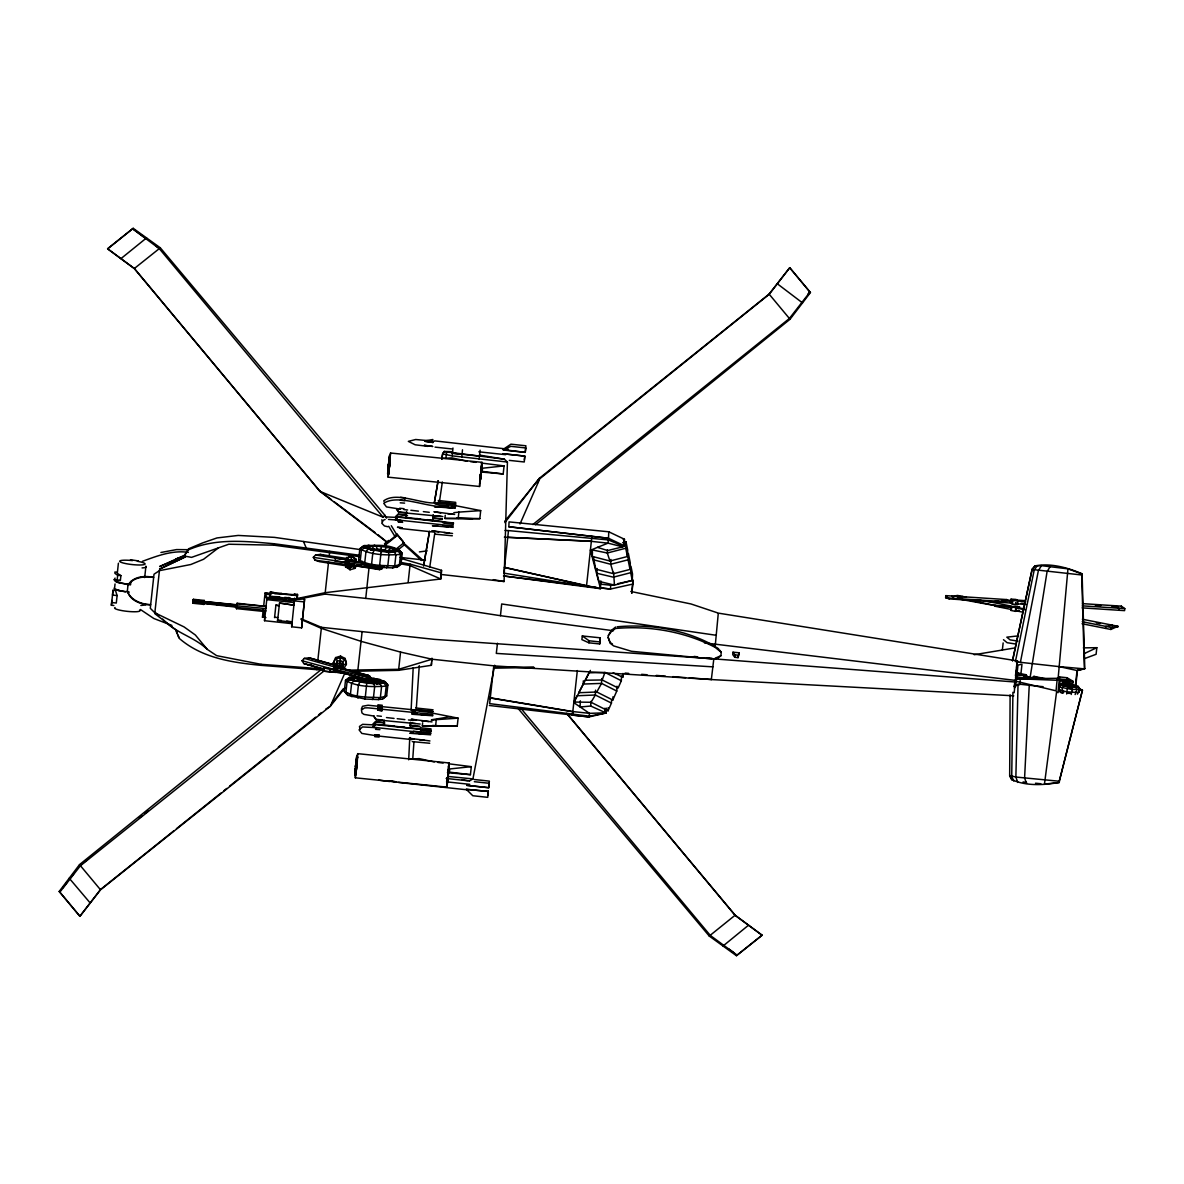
<?xml version="1.0" encoding="UTF-8"?>
<svg xmlns="http://www.w3.org/2000/svg" width="1184" height="1184" viewBox="0 0 1184 1184"><rect width="100%" height="100%" fill="white"/><g stroke="black" fill="none" stroke-linecap="round" stroke-linejoin="round"><path stroke-width="1.5" d="M1010.115 694.875L1009.671 775.727L1011.758 779.634C1026.054 786.235 1043.696 785.17 1058.955 782.491L1082.457 690.183L1079.734 688.91M356.917 766.403L356.65 768.135L357.006 764.553M356.562 565.419L354.934 568.364L350.02 569.785L345.536 566.618L348.54 568.172M350.035 568.956L350.02 569.785L350.331 566.914L353.098 566.115L354.934 568.364L354.948 567.476M354.963 772.353L355.955 763.576L354.83 774.425L354.904 772.826M480.127 477.093L480.349 475.716L480.097 481.77M356.769 759.936L357.035 756.828L356.044 768.076L356.872 756.502L355.91 767.735L356.858 759.773L356.399 763.266M356.177 769.156L356.724 763.843L356.547 766.255M389.551 463.506L390.01 459.732L389.373 465.593M1012.927 692.285L1011.728 776.334L1013.741 780.996M355.407 770.281L354.993 774.706L355.096 772.812M388.248 470.152L388.071 472.416M348.185 556.909L351.456 555.932L355.925 559.1L353.661 560.905L351.13 559.544L348.362 560.343L346.542 557.398M351.456 555.932L351.16 560.284M599.696 643.963L600.155 637.806L582.291 635.971L581.892 639.626L588.907 642.808L599.696 643.963L600.155 637.806M236.696 606.608L236.534 608.62L236.667 606.637L236.534 608.62L265.423 611.625L265.571 610.411L236.711 607.362L236.696 606.608L204.062 603.07L203.811 604.402L192.962 603.248L193.392 599.296L204.225 600.451L204.225 601.605L236.844 605.068L237.126 603.233L265.986 606.4L265.778 608.591L236.785 605.764L193.199 601.117L193.392 599.296L193.258 600.451L236.874 604.758L237.126 603.233L236.785 605.764M440.537 574.403L504.088 581.522L507.418 462.041L504.369 459.185L479.505 455.085M387.997 470.166L387.656 473.778L387.73 472.179M355.6 768.505L355.955 767.913M356.976 763.488L356.473 769.615M388.352 468.923L388.426 470.122L389.551 455.44L389.462 457.142M388.959 468.982L388.766 471.128M388.796 467.68L389.24 463.802L388.559 470.048M390.187 456.536L390.172 455.529L388.574 469.16M389.003 470.536L389.847 463.862L389.492 467.443M447.33 779.531L447.138 781.78M447.389 779.975L447.004 784.104L447.463 780.167M448.144 776.008L448.455 773.803L447.952 778.45M480.127 479.239L480.364 478.144L480.127 481.281M481.577 464.809L481.488 466.496M389.048 463.566L389.003 465.134M357.494 757.02L357.346 756.176L357.154 757.242M448.529 769.304L448.751 765.456L448.159 771.184M479.505 483.427L479.579 486.476L388.145 477.167L390.542 453.013L481.977 462.322L479.579 486.476M1015.946 673.903L1026.646 675.398L1025.892 676.641L1025.492 674.628L1018.462 673.193L1015.946 673.903L1015.561 677.751L1016.612 678.906L1017.115 674.318L1018.462 673.193L1019.616 673.962M117.423 572.242L117.379 573.411L120.901 575.616L120.368 580.471L115.81 580.604L114.182 579.775L115.085 578.103M127.369 590.89C129.944 599.74 141.384 604.462 150.664 604.669C142.006 604.994 129.914 600.998 127.369 590.89L127.946 585.473C132.697 576.194 145.262 575.409 153.654 577.466C144.611 575.779 132.534 577.466 127.946 585.473M359.507 556.672L274.066 545.173L228.793 544.226L191.556 557.368L184.082 555.992L188.596 548.784L202.642 542.908L216.998 537.936L238.206 535.434L274.481 537.373L360.617 549.642M265.926 617.604L262.463 617.234L264.964 617.175M268.827 593.406L265.083 592.992L270.263 593.88M291.96 623.642L264.535 620.712L264.609 619.202M274.214 592.577L270.5 591.66L270.056 596.41L297.051 599.296L297.51 594.412L294.18 594.057L297.45 595.656L270.455 592.755L294.15 594.708M273.489 600.347L273.578 598.127L266.903 598.142L264.535 620.712M277.9 617.634L274.584 617.278M275.902 605.113L279.217 605.794L275.902 605.113L274.57 617.604M286.72 621.038C307.011 623.938 264.757 619.276 281.274 620.446M279.498 603.041L294.002 605.187L279.498 603.041L277.618 620.653M297.095 598.453L304.569 599.252L301.639 627.86L291.664 626.795L291.782 624.116M291.664 626.795L294.579 598.601L297.051 599.296L297.51 594.412M301.639 627.86L304.569 599.252M355.674 769.704L355.733 770.695L355.762 767.706M365.131 698.249L365.101 699.034L378.347 699.596L382.447 699.078L386.665 695.94L387.864 685.003L385.629 682.31L380.242 679.646L370.636 677.855M354.623 679.779L348.244 678.299L349.62 679.572L366.848 682.384L365.101 699.034L347.904 695.378L344.292 691.397L345.491 680.46L349.724 677.322L356.858 676.819M366.951 681.185L367.025 679.483L356.221 678.328L366.951 681.185L377.829 680.652L371.228 678.373M324.283 669.419L303.77 663.543L302.053 660.746L304.332 658.378L309.054 657.816L335.753 665.201L336.833 666.962L368.15 675.309L370.296 676.686L370.429 678.284L367.647 679.868L335.546 670.81M368.579 548.074L362.585 546.608L363.962 547.881L381.189 550.752L379.442 567.343L362.245 563.673L358.648 559.706L359.832 548.769L364.065 545.632C376.423 545.572 393.221 543.19 402.205 553.313L401.021 564.25L398.253 566.411L392.688 567.891L379.442 567.343L379.472 566.5L384.563 566.884M362.245 563.673L360.202 561.157L361.401 550.205L363.962 547.881L381.159 551.537L394.42 552.099L399.985 550.604L386.62 547.186L376.127 546.061L364.065 545.632L359.832 548.769C371.746 555.385 387.109 555.355 400.547 554.408L402.205 553.313L398.608 549.332L393.991 549.139L391.031 551.463L381.085 549.539L381.411 545.676M421.001 732.378L372.812 727.213L375.639 724.194L383.527 725.037M372.93 724.608L375.742 721.574L383.646 722.432M420.202 724.046L376.142 719.783L373.981 716.216M410.641 723.276L410.108 728.145L383.542 724.845M453.354 525.962L395.412 519.746L398.238 516.712L406.127 517.571M395.53 517.142L398.342 514.108L406.245 514.951M442.801 516.579L398.742 512.317L396.581 508.75L400.148 509.135M433.255 515.351L432.708 520.679L406.142 517.364M433.24 515.81L441.203 516.402M350.582 671.372L398.564 670.322L431.361 665.304L431.464 662.729M452.525 451.726L444.192 451.43L442.683 453.664L441.75 459.348M507.418 462.041L452.184 455.855L442.668 453.916L444.192 451.43M440.877 576.416L440.759 578.991L325.2 592.681L285.596 600.984M400.917 563.865L409.99 565.567L440.759 578.991L441.528 570.333L400.828 558.36M452.184 455.855L452.48 452.48M462.5 449.787L461.73 457.202M479.49 455.381L479.165 459.214M446.176 778.45L469.323 780.922M448.188 776.452L472.904 778.924L469.308 781.055M489.377 705.486L589.04 716.942L606.104 712.96L606.297 708.121M504.369 459.185L444.178 451.622M504.088 581.522L493.314 579.657M624.308 545.765L608.502 538.246L508.839 526.776L509.046 521.892L608.768 531.794L624.575 539.312L624.308 545.765L622.754 546.845L607.629 550.56L597.476 547.348L590.431 550.294L600.54 588.685L503.481 575.957L596.78 587.471M590.372 670.396L573.826 702.645L589.469 713.345L589.04 716.942L572.42 715.136L572.834 711.762L490.28 697.998L493.595 667.613L533.821 667.317M580.338 700.81L580.086 707.011L590.698 706.034L606.104 712.96M616.982 686.217L616.775 691.056L612.809 700.04L596.795 691.989L578.724 692.744L583.209 684.056L583.342 680.83M592.34 554.808L592.474 551.581M630.021 569.43L628.082 559.81L628.349 553.357L630.302 562.977L630.021 569.43L613.49 573.678L595.715 569.134L593.347 556.495M590.698 706.034L590.89 701.387M632.256 580.456L630.687 572.701L630.954 566.248L632.522 574.003L632.256 580.456L614.466 585.118L598.926 581.344L596.854 573.293L597.047 568.453M595.552 690.168L595.345 695.008L591.053 702.275L573.944 702.053L577.096 695.763L595.345 695.008L611.447 703.104L608.043 710.829L591.053 702.275M600.85 580.915L600.54 588.685L504.502 567.521L508.484 530.595L608.354 539.919L623.702 546.401L624.012 539.046L623.065 539.09M601.738 678.55L601.546 683.39L596.795 691.989M607.436 549.776L607.303 553.002L609.938 561.024L627.416 556.524L627.683 550.072L626.01 541.798L622.666 542.672M608.768 531.794L608.502 538.246L508.839 526.747M610.914 559.44L610.707 564.28L613.49 573.678M604.861 708.21L604.669 712.857L589.469 713.345L572.864 711.569L490.309 697.805M719.532 650.001L721.248 652.31L720.893 655.744L717.711 658.126L713.834 659.074L631.531 651.304L613.623 645.902L610.115 643.223L608.176 637.377L610.145 642.438L612.483 644.052M608.162 637.702L608.413 635.142M605.705 709.423L605.542 713.108L589.158 716.187L489.643 703.622L490.28 697.998M614.141 584.482L610.692 585.251L610.53 589.025L600.569 587.96M613.578 572.331L614.466 585.118M608.043 710.829L608.176 707.603M611.447 703.104L611.58 699.877M612.809 700.04L612.942 696.814M627.416 556.524L625.744 548.251L626.01 541.798M621.334 680.756L604.965 672.423L588.966 672.823L585.207 680.238L602.182 679.971L618.137 687.993L621.334 680.756L621.541 675.916M613.179 672.808L622.769 677.248L622.932 673.474M631.93 593.169L633.085 580.264L617.574 583.712M720.893 655.744L715.136 658.215M721.248 652.31L715.106 647.322C684.766 631.56 649.498 625.507 615.517 628.482L611.388 631.472L608.384 635.675M630.776 591.452L691.027 603.973L718.436 613.149L1017.485 660.924L1015.413 681.126L1056.039 690.82L1057.282 678.328L1059.532 676.922L1067.006 677.722L1072.926 681.229L1072.882 682.472L1066.917 679.749L1059.443 678.95L1057.194 680.282L1015.68 678.684L1014.155 692.729M1015.68 678.684L1057.282 678.328M1011.758 779.634L1009.671 775.52L1015.872 777.044L1059.502 781.262M1017.056 661.945L1059.428 666.651L1077.04 670.529L1084.796 668.708L1082.102 573.796C1067.672 567.61 1050.682 562.859 1035.023 565.893L1032.137 569.267L1012.512 660.894M1081.969 575.01L1032.137 569.474L1035.023 565.893M1044.451 784.104L1056.602 691.722M1059.532 676.922L1057.948 692.729M1063.78 692.581L1060.568 692.374L1059.221 689.843L1059.251 688.999L1060.568 692.374L1062.788 693.232L1062.181 688.022L1063.587 685.936L1078.21 686.883L1079.586 689.147L1072.201 689.517L1059.532 687.001L1061.382 684.367L1063.676 683.997M1065.955 685.817L1064.594 684.855L1068.427 684.663L1068.442 687.282M1067.006 677.722L1066.547 683.198M1068.767 685.003L1070.913 685.432L1068.767 685.003L1068.456 687.904M1068.841 681.2L1068.9 679.572M1070.04 693.35L1067.879 693.306M1074.998 686.409L1071.224 684.959L1070.676 687.534M1079.32 691.145L1077.41 694.179M1079.586 689.147L1078.239 686.172L1071.224 684.959M236.563 608.591L236.622 607.155L204.003 603.574L203.796 604.417L204.225 600.451L204.122 602.316M408.687 759.802L409.782 737.514M411.114 710.282L413.186 667.776M388.16 471.069L387.967 471.706M1017.796 782.446L1015.872 777.044L1018.033 683.997L1029.251 685.27L1024.589 777.977L1026.513 783.379M356.118 771.776L355.733 775.076L355.807 773.596M387.952 473.733L388.204 472.697M345.994 661.619L345.032 658.422L340.548 656.099L335.634 657.579L337.396 661.175L335.856 666.104L337.396 661.175L340.148 660.406L342.679 661.738L343.493 664.387L341.954 669.315L342.117 666.814L343.967 669.004L344.041 667.643M346.483 663.218L343.967 669.004M345.032 658.422L346.409 664.712L343.493 664.387M481.414 469.708L481.296 471.04M340.548 656.099L339.512 667.628L340.563 669.049M355.822 768.002L355.91 769.097M356.976 759.122C357.035 762.807 354.43 770.458 356.443 765.53M356.562 768.727L356.206 771.598L356.28 769.955M389.27 461.671L389.033 463.27L389.847 456.18L389.551 463.284M447.508 777.252L447.611 780.878L447.36 777.296M480.793 477.389L481.118 474M323.202 671.121L343.567 673L336.093 672.201L336.404 669.419L323.528 668.028L323.202 671.121L333.163 672.186L333.474 669.404L323.528 668.028M335.309 671.506L335.235 672.512L335.56 669.463M340.622 668.057L341.229 666.977L343.33 666.903L342.516 664.254L339.986 662.922L337.233 663.676L338.52 665.541L337.869 667.184L341.17 667.983L339.749 665.201L337.914 666.622L338.239 668.353L340.8 666.799L342.679 661.738L344.944 659.991L340.459 657.623L335.546 658.985L333.104 663.277L334.08 666.414M357.316 761.534L357.331 760.69M448.736 770.843C448.647 768.638 448.1 777.207 448.706 771.272M390.113 458.963L390.084 459.88L390.232 456.225M412.757 758.929L413.912 742.472M416.354 707.751L419.284 665.704M355.659 771.554L355.422 774.484L355.777 770.473M357.287 757.375L357.361 757.183M388.308 469.382L388.396 470.729L388.441 469.5M388.811 465.416L388.396 474.148L388.914 466.422L388.544 468.583M447.641 780.138L447.744 778.598M480.334 474.355L480.275 475.524L480.512 474.029M355.644 769.541L355.333 777.814L446.753 787.123L447.212 785.155L449.15 762.97L357.731 753.66L357.257 755.629M388.337 468.79L388.115 470.285L389.077 459.066M388.293 471.78L387.79 474.088L387.908 472.164M481.237 474.133L480.734 476.96M1058.052 679.172L1067.953 568.838L1041.402 565.656L1035.023 566.085M388.9 471.839L388.559 474.429L388.604 472.904M480.319 481.133L480.127 482.939M192.977 603.233L193.229 600.939M448.529 771.213L449.062 766.196L448.233 773.285L448.484 771.687M591.734 538.143L591.882 536.441L586.48 586.361L503.851 573.145L504.502 567.521M355.526 765.19L355.422 766.803L356.739 756.117L355.718 764.834M355.644 770.355L355.718 769.23M356.369 768.83L356.221 770.222M388.337 464.542L388.248 466.156L389.27 457.498M388.53 464.187C389.403 460.014 387.212 474.814 388.263 467.665M389.595 460.754C389.714 458.193 389.181 466.496 389.447 461.73M390.113 456.713L389.151 461.272M447.404 778.658L447.167 779.99L447.256 778.214M447.596 778.317L447.552 777.326M389.61 457.557L389.699 455.855L389.506 458.474M389.373 465.934L389.684 463.521L389.403 466.836M481.459 467.147L481.37 468.849L481.888 465.549L481.518 469.175L481.725 465.223L481.636 466.91M480.837 474.769L480.748 476.442L480.896 474.296M489.702 699.33L489.924 696.784M113.856 605.512L111.355 605.246L111.814 600.451M117.112 595.552L115.484 590.535L112.983 590.268L112.539 595.064L117.112 595.552L116.298 603.026L111.725 602.538L111.355 605.246M265.423 611.625L265.512 610.485M355.23 768.845L355.126 770.636L355.348 769.26M357.272 761.963L356.547 767.691M356.769 761.86L356.65 763.695L356.917 761.904M448.144 771.628L448.425 769.422L448.144 772.767M356.118 766.655L356.221 765.708M480.541 474.014L480.586 476.116L480.896 473.97M274.066 545.173L274.214 543.767L359.655 555.266M288.792 600.821L325.052 594.102L328.575 561.838M329.7 551.359L329.167 556.391M375.55 729.329L379.931 729.64M377.77 706.759L377.962 704.806L382.328 705.279M400.325 500.21L404.691 500.684M400.222 502.815L404.602 503.126M404.75 499.633L404.928 497.813L400.562 497.339M401.05 562.444L410.123 564.161L408.14 582.395M430.636 734.82L409.797 733.251L413.32 732.955M432.708 715.772L411.869 714.218L415.392 713.922M453.22 527.354L432.397 525.785L437.651 525.681M455.307 508.306L434.469 506.737L441.454 506.811M525.785 447.952L510.837 446.338L503.244 450.009L525.267 452.362L525.755 448.277M488.326 791.445L487.734 797.335L472.786 795.737L466.289 789.314L488.326 791.445L466.289 789.314M488.74 787.715L466.718 785.347L488.74 787.715L489.258 783.29L474.31 781.692M488.785 786.783L489.362 781.129L474.399 779.531M524.852 456.092L502.845 453.738L524.852 456.092L524.26 461.982L509.312 460.384M525.267 452.362L503.274 449.668M525.326 451.43L525.888 445.776L510.926 444.178L503.274 449.313M715.136 646.73L718.244 613.726M355.822 770.029L355.984 768.076M447.863 779.383L447.715 777.607M480.526 478.617L480.512 476.057L480.097 478.795M480.674 478.736L480.645 476.308L480.586 478.144M1014.377 688.141L1014.88 683.257M613.401 630.746L500.462 615.695L438.05 606.134L365.738 598.394L369.097 567.106M446.664 452.214L445.85 458.474M448.159 775.624L448.292 773.478L448.114 774.499M500.462 615.695L501.69 603.973L716.35 635.305M608.354 539.919L608.014 543.16L597.476 547.348M389.27 461.878L389.373 460.961M481.311 471.232L481.577 469.352L481.281 472.697M346.986 562.43L347.978 564.62L379.65 569.667L382.476 567.728L382.299 566.381L382.476 567.728L380.552 567.58L341.821 561.852L348.052 562.518L348.362 559.647L349.176 559.647L342.132 558.981L355.836 560.446M301.165 619.498L321.308 628.349L361.002 641.328L400.547 652.088L398.564 670.322M111.725 602.538L112.983 590.268M115.04 583.964L114.626 587.782A14.519 2.338 6.2 0 0 118.504 590.52L129.322 592.133M117.468 571.768L118.4 563.214M115.81 580.604L117.142 580.19L117.66 575.32L114.878 573.293L114.937 571.976L116.95 572.301M130.536 584.852L130.906 581.374M144.685 577.57L145.795 567.314M324.046 669.019L261.102 664.313L216.657 655.655L207.244 649.35L195.345 634.994L184.038 626.898L154.838 612.809L159.426 570.658L190.831 564.502L203.604 559.248L218.285 548M193.081 602.316L203.914 603.485L204.151 602.286M236.711 607.362L236.918 605.483M262.463 617.234L263.262 609.73M263.662 606.193L265.083 592.992M263.928 615.34L264.372 611.284M288.822 597.417L284.989 599.563L265.867 597.506L266.222 594.264L271.388 593.968M270.5 591.66L270.056 596.41L279.261 596.81M285.166 601.487L285.507 598.349M293.854 605.098L294.594 598.186M317.726 661.323L321.441 627.328L301.047 618.773M329.862 671.535L330.173 668.738L331.017 668.664M333.992 672.379L334.021 669.315M388.515 472.224L388.944 470.3M376.63 684.441L376.986 681.2L367.025 679.483L362.837 680.608M383.527 725.289L384.075 719.976M406.112 517.822L406.6 511.518M410.212 725.54L410.567 722.299M432.811 518.059L433.166 514.818M433.818 713.375L458.104 718.155L457.231 726.192L422.303 725.984L422.644 722.788M456.432 505.834L480.704 510.615L479.831 518.651L444.903 518.444L445.258 515.247M462.012 454.256L452.451 453.235L452.969 448.011M431.642 661.205L431.968 658.171M441.04 574.891L441.528 570.333M431.361 665.304L432.027 659.222L400.547 652.088M422.303 725.984L435.594 726.058L436.289 719.65L458.104 718.155M444.903 518.444L458.193 518.518L458.889 512.11L480.704 510.615M480.112 450.172L479.461 456.136L452.451 453.235M447.434 772.664L470.433 774.676L471.306 766.655L448.41 763.754M481.962 472.076L503.185 473.94L504.073 465.904L481.163 463.018M577.333 670.558L572.42 715.136M588.907 642.808L589.129 640.781L582.291 635.971M631.694 593.036L633.085 580.264M622.769 677.248L623.169 673.607M733.014 652.192L732.748 654.619L734.731 657.283L738.061 657.638L739.142 652.784L733.014 652.192L734.998 654.841L734.731 657.283M738.061 657.638L739.142 652.784M945.616 597.654L945.838 595.626L1006.533 599.563L1012.335 601.087L1012.113 603.115L949.213 598.897L945.616 597.654L948.547 597.831M949.213 598.897L945.838 595.626M954.852 599.252L951.699 595.996M999.059 602.123L1006.533 599.563M1002.345 650.164L1003.144 642.942M1011.151 606.77L1015.813 607.688L1019.794 607.037L1015.147 606.119L1011.151 606.77L1010.751 610.411L1015.413 611.344L1019.409 610.692M1012.35 604.151L1012.749 600.51L1010.751 599.089L1015.976 599.43L1017.974 600.85L1017.574 604.491L1012.35 604.151L1010.352 602.745M1015.413 611.344L1015.813 607.688M1022.813 612.172L1016.079 610.826L1016.39 607.999L1024.293 608.576M1014.792 681.895L1014.274 686.631L1014.599 685.684L1019.75 684.678L1020.194 680.578M1015.458 675.694L1016.819 665.29L1021.97 664.268L1020.786 675.146M1016.375 679.838L1015.635 686.587L1014.333 686.439M1016.938 674.628L1017.855 666.192M1030.021 678.106L1047.056 571.724L1050.134 566.588M1058.91 691.604L1059.562 686.158M1059.65 684.707L1060.139 680.252L1065.955 680.874L1071.979 683.849L1071.801 685.462L1062.418 683.242L1059.65 684.707L1062.566 685.018M1069.418 685.432L1069.596 683.819L1060.139 680.252M1058.955 782.491L1082.457 690.183M1067.953 568.838L1081.688 573.811L1084.366 668.856L1059.428 666.651M1069.552 687.726L1069.848 685.033M1070.632 687.948L1070.928 685.24M1072.526 685.714L1072.926 681.229M1075.412 685.492L1077.04 670.529L1084.796 668.708M1075.842 685.329L1077.47 670.381M1079.63 688.304L1079.275 691.989L1076.567 692.433L1066.518 691.782L1059.221 689.843M1105.575 628.408L1105.797 626.38L1112.368 625.182L1112.279 625.996M1110.829 629.459L1111.051 627.431L1117.977 626.292L1110.829 629.459L1082.043 623.746M1115.624 606.593L1115.713 605.779L1118.939 608.221L1118.717 610.248M1121.248 606.963L1121.337 606.149L1082.546 603.633M1121.337 606.149L1124.8 608.606L1124.578 610.633L1082.161 607.88M355.866 765.456L356.132 763.872M355.378 773.344L355.126 775.017L355.511 771.391M447.419 782.713L447.182 784.356L447.537 780.759M1015.783 674.762L1016.153 671.417M236.756 605.808L237.081 603.855L265.986 606.4M236.844 605.572L237.037 603.914M356.443 762.333L356.251 763.784M356.325 761.919L356.872 757.73M689.325 677.87L711.347 679.512L713.819 658.866L1015.384 682.028M711.984 658.733L434.439 639.36L362.112 631.62L357.686 671.728M389.418 457.631L389.181 459.185M388.396 468.45L389.447 458.874M388.485 469.056L388.456 470.773M388.544 468.775L388.707 467.591M355.511 769.437L355.57 770.562M480.423 477.818L480.526 476.96M480.526 478.41L480.571 479.594M447.093 782.254L446.99 783.127M447.7 779.072L447.7 780.567M447.759 778.791L447.952 777.385M497.472 643.252L496.303 653.405L712.901 666.858M388.914 464.483L388.944 465.904M390.128 456.92L389.936 459.54L390.113 458.534M1016.553 667.954L1017.485 660.924M357.42 758.234L357.642 756.902L357.331 760.276M176.875 633.396L175.987 630.021L178.932 638.102C201.739 658.082 231.842 662.478 260.968 665.334L261.102 664.313M260.968 665.334L316.809 669.67L316.942 668.649M399.63 508.232L403.996 508.706M377.015 715.832L381.381 716.29M379.132 737.055L374.766 736.7M424.76 440.907L432.885 439.516M411.914 713.227L417.153 713.301M455.381 505.376L455.692 502.356L438.243 500.477M453.309 524.423L443.038 522.884M454.641 514.433L433.921 511.725L440.788 512.953M452.554 533.481L431.849 530.772L438.716 532.001M452.332 535.775L434.868 534.147M432.678 715.447L425.811 714.233M432.782 712.842L415.54 710.563M430.71 731.89L431.02 728.87L420.557 727.746M432.042 721.9L411.322 719.191L416.457 720.242M429.733 743.256L412.269 741.613M429.955 740.947L409.25 738.239L414.385 739.275M524.349 459.821L524.69 457.098M487.823 795.174L488.326 791.075M355.777 773.566L355.585 774.795L355.807 771.983M388.13 471.942L388.337 470.847M357.006 762.851L356.828 763.976L356.961 760.291M387.775 473.112L388.026 470.314M480.467 478.869L480.526 479.92M356.295 766.788L356.562 763.636L356.147 764.746M429.733 567.24L434.839 532.8M439.397 501.972L442.357 482.036M481.281 468.213L481.607 464.972M448.381 766.995L449.15 762.97M356.961 764.716L356.369 767.439M480.26 480.541L480.364 479.594M423.65 565.612L429.481 531.305M434.395 502.416L438.08 480.748M441.75 459.081L442.683 453.664M423.65 565.937L429.466 531.616M434.38 502.697L438.065 481.03M1083.36 647.87L1096.828 647.678L1096.103 654.293L1084.751 658.526M472.904 779.042L494.66 665.23M481.503 464.276L481.977 462.322M1020.371 662.522L1038.338 570.792L1041.402 565.656M1015.398 661.664L1034.194 570.081L1037.169 565.819M1012.527 660.568L1032.137 569.267M203.811 604.402L203.914 603.485M1071.209 694.49L1072.201 689.517L1071.165 686.602M1015.68 676.493L1023.376 678.136L1025.492 674.628L1026.646 675.398M388.145 477.167L390.542 453.013M355.333 777.814L357.731 753.66M302.053 660.746L333.252 669.271L335.753 665.201L337.129 665.867L337.869 668.768M333.252 669.271L335.338 669.404L336.833 666.962L369.023 675.738L369.245 677.248M370.03 679.009L370.444 677.781M345.787 559.662L345.24 564.812L346.572 565.878L348.925 563.969L346.572 565.878L319.517 561.69L315.033 560.15L313.316 557.338L315.595 554.97L320.316 554.393L347.356 558.596L349.25 560.89L347.356 558.596L345.787 559.662L347.519 560.89L363.34 563.288M382.047 568.779L382.447 567.58M1016.494 666.222L1016.819 665.29M602.182 679.971L604.965 672.423M1072.586 687.904L1073.636 685.432L1076.004 685.314M344.988 672.719L330.321 706.241L100.507 889.835L79.89 916.298L59.2 891.448L79.52 864.616L321.116 669.67M520.013 523.979L539.83 478.721L769.2 294.298L789.743 267.702L769.097 294.091L539.534 478.173L504.754 521.271M537.314 483.161L539.534 478.173L504.828 522.632M184.082 555.992L188.567 549.761C215.814 538.01 245.473 541.206 274.214 543.767M723.557 945.054L723.039 946.016L748.554 925.178M335.634 657.579L333.104 663.277L336.019 663.588L336.833 666.237M1034.328 678.373L1035.082 677.13L1043.874 678.935M386.606 567.891L387.804 565.922L389.003 554.97L388.322 552.084L381.189 550.752M372.264 699.581L373.463 697.613L374.662 686.676L373.981 683.775L366.848 682.384M609.168 633.958L610.678 631.59M1075.131 694.549L1076.878 689.591L1075.93 687.253L1073.592 686.631M382.476 567.728L381.322 569.267L380.952 566.381L382.476 567.728L378.791 568.986L315.033 560.15M789.743 267.702L810.433 292.552L790.039 319.251L535.538 524.704M62.737 887.956L66.837 882.628M74.03 873.318L69.915 878.646L69.22 878.217L90.102 902.889M79.89 916.298L100.388 889.628L173.589 831.005M807.799 294.372L809.826 291.782L810.433 292.552M332.275 702.837L343.508 688.57M344.988 687.83L330.321 706.241L325.718 709.142M352.891 677.914L358.545 670.825M133.2 228.305L107.655 248.877L134.354 268.502L320.02 491.419L383.128 517.216L384.785 515.144L160.299 247.811L133.2 228.305L107.581 248.729L134.458 268.709L320.02 491.419L387.464 542.509L396.832 534.783L391.282 525.711M160.299 247.811L134.354 268.502M710.119 935.064L709.26 936.056L736.418 955.695L762.037 935.271L736.418 955.695M1059.532 687.001L1061.382 684.367L1064.594 684.855M392.688 567.891L394.716 565.937L401.021 564.25M378.347 699.596L380.36 697.628L386.665 695.94M395.545 516.683L398.342 514.108M395.441 519.288L398.238 516.712M372.945 724.149L375.742 721.574M372.842 726.754L375.639 724.194M376.675 683.153L379.25 680.815L384.252 681.022L387.864 685.003L386.191 686.098C372.753 687.06 357.405 687.075 345.491 680.46L349.724 677.322L354.697 678.18L359.448 677.47L374.618 681.51M367.647 679.868L368.668 678.965M1015.872 674.895L1024.145 675.768L1024.648 676.819L1033.084 678.55L1032.581 677.5L1033.928 676.36L1046.242 678.891M611.432 630.406L615.576 627.046M88.844 858.4L80.186 865.341L79.52 864.616L100.388 889.628M139.283 817.907L142.169 815.584M145.055 813.275L147.941 810.966M532.844 524.542L789.358 318.511L809.974 292.063L789.817 267.85M388.618 540.437L384.519 543.722L387.346 547.63M385.244 545.099L397.543 535.242L396.818 533.866L403.019 541.251L404.366 544.818L421.548 560.476M395.648 549.406L403.848 542.834L397.543 535.242M397.484 550.338L404.366 544.818L403.27 542.746L422.703 560.062L424.494 560.121M324.283 670.751L80.408 865.756L59.792 892.218L59.2 891.448M176.46 828.696L220.949 793.058M223.82 790.764L226.692 788.47M229.563 786.161L268.309 755.126M271.18 752.832L274.052 750.523M278.358 747.074L315.669 717.193M318.54 714.899L321.412 712.59M382.447 699.078L385.007 697.036L386.191 686.098L384.164 683.272L371.954 682.768M345.536 567.358L347.8 565.552L350.36 567.654L353.098 566.115M349.102 563.88L350.597 565.937L352.432 564.531L350.775 564.309L347.83 566.292L347.016 563.569M347.519 560.89L360.78 562.089M380.656 568.986L379.65 569.667L378.584 567.328M392.881 551.492L394.997 550.072L386.443 551.152M381.085 549.539L370.222 549.879L376.956 549.021L391.031 551.463M360.868 562.4L362.334 561.438M389.817 552.558L391.815 552.188M353.646 678.876L354.697 678.18M346.527 694.105L347.992 693.128M379.191 682.413L385.629 682.31L380.079 683.79L366.818 683.227L349.62 679.572L347.045 681.91L345.861 692.847L347.904 695.378M159.426 570.658L154.009 574.225L150.294 608.295L154.838 612.809M159.514 569.282L185.725 556.687L159.588 568.986M1083.7 653.864L1096.828 647.678M394.627 535.819L396.832 534.783M115.455 580.16A14.519 2.338 6.2 0 0 119.332 582.913L130.151 584.526M125.341 591.882L119.288 590.49A13.453 2.176 6.2 0 1 115.662 589.099M1068.368 686.291L1061.352 685.077L1064.579 685.284M184.097 555.459L159.662 566.529L178.192 558.744M385.14 519.465L382.92 520.457L381.781 523.21L384.43 525.948L387.716 526.717M181.566 557.338L184.941 555.918M183.52 556.288L175.765 558.996L181.019 557.842M142.435 561.32C157.191 555.932 172.287 550.027 188.374 552.366M346.527 558.093L351.441 556.687L355.925 559.1L356.902 562.326M353.128 566.855L351.811 565.345L349.472 565.256M375.95 550.027L374.026 550.545L372.782 553.239L371.598 564.176L372.294 566.352L374.396 565.789M388.559 546.668L386.62 547.186L384.741 550.042M361.771 681.688L359.67 682.236L358.441 684.929L357.242 695.866L357.953 698.042M372.102 678.92L374.203 678.358M625.744 548.251L607.303 553.002L590.55 549.598L592.266 556.421L609.938 561.024M628.082 559.81L610.707 564.28L593.214 559.721M630.687 572.701L613.371 577.17L596.854 573.293M632.922 584.052L610.53 589.025L600.214 587.871M160.92 552.484L176.564 549.583L188.478 549.702M957.9 597.387L962.829 596.484M974.24 654.722L1013.711 648.122M954.097 596.011L957.56 595.448L966.44 597.21M1016.079 610.826L1018.817 610.382M431.672 719.754L451.134 716.586M617.175 626.795C650.682 623.805 685.758 629.548 715.151 646.36M1023.376 678.136L1029.325 679.039M419.402 551.907L427.232 550.871M308.254 665.112L311.481 664.727M453.842 512.687L458.889 512.11M431.242 720.227L436.289 719.65M1046.108 783.926L1059.369 782.476M504.073 465.904L482.524 468.228L482.184 471.395L503.185 473.94M471.306 766.655L449.772 768.964L449.417 772.131L470.433 774.676M140.866 605.468L145.736 604.98M442.18 458.386L451.962 457.882L467.073 461.227M409.427 759.122L419.21 758.618L434.306 761.963M274.821 593.776L281.688 593.376M265.867 597.506L279.616 596.721M371.524 549.08L367.987 549.258L365.945 551.774L364.746 562.726L366.256 565.064L368.816 564.946M394.583 547.94L391.046 548.118L387.819 550.693M374.869 565.449L371.791 565.597L375.284 566.337M118.504 590.52L119.288 590.49M359.344 679.868L374.721 679.113M357.479 680.77L353.631 680.963L351.604 683.479L350.405 694.416L351.914 696.754M373.537 679.216L380.242 679.646M583.209 684.056L601.546 683.39L616.775 691.056M1018.536 635.838L1006.829 637.17L1010.1 639.878L1017.929 641.077M1012.335 601.087L999.148 601.324L949.302 598.083M385.244 516.86L397.543 517.482M493.58 667.82L533.821 667.421M504.369 537.166L591.423 541.177M348.052 562.518L348.88 562.518M458.193 518.518L479.831 518.651M435.594 726.058L457.231 726.192M1069.596 683.819L1071.979 683.849M357.02 679.068L377.03 679.912M456.861 518L472.682 518.71M505.065 530.447L508.484 530.595M432.5 725.466L450.083 726.251M507.788 537.329L591.393 541.369L608.014 543.16L622.754 546.845M1014.629 606.992L995.063 605.394L966.84 599.785M347.149 670.174L398.682 669.3L432.027 659.222L494.749 665.941L711.347 679.512M316.809 669.67L323.928 670.026M114.182 579.775L116.668 579.894M711.199 679.557L1013.756 695.807M1025.329 600.643L1016.242 600.066L1017.604 601.028L1025.699 601.561M1095.363 605.276L1100.883 605.631M1111.939 606.356L1118.436 606.77M1012.749 600.51L1017.974 600.85M1082.383 605.853L1124.8 608.606M958.788 598.497L962.444 598.734M977.066 599.696L980.722 599.933M995.344 600.88L999 601.117M1021.037 603.233L1024.441 603.455M1025.951 604.432L1017.308 603.87L1015.931 602.893M1075.028 685.965L1078.21 686.883L1067.48 686.705L1066.695 694.002M1066 681.037L1062.684 680.815L1062.418 683.242L1065.748 683.479M388.5 519.421L401.006 520.353M625.122 673.089L628.704 673.385M641.624 674.318L647.041 674.747M656.306 675.413L665.364 676.123M672.823 676.641L685.536 677.633M374.943 724.948L362.644 724.327L359.477 726.458L359.995 729.374M376.63 727.686L362.541 726.946L359.063 729.847L361.83 733.429L375.757 735.678M383.542 567.225L376.66 566.529M1078.461 690.02L1082.028 690.331L1079.305 689.058M117.66 575.32L120.901 575.616M117.142 580.19L120.368 580.471M1035.512 783.216L1040.884 783.749M1029.251 685.27L1043.163 686.69M694.046 656.439L697.642 656.824M706.656 657.742L712.058 658.304M325.052 594.102L365.738 598.394M321.441 627.328L362.112 631.62M433.98 441.232L415.688 439.501L408.347 441.38L415.125 444.77L427.927 446.368M508.143 449.18L434.868 440.907M424.79 440.655L428.12 441.025M435.046 447.123L452.081 448.958M478.839 451.814L505.716 454.7M438.184 502.075L455.633 503.94M439.294 502.564C423.428 505.746 397.735 490.827 383.853 500.728L383.971 501.557M442.905 502.948L450.127 503.733M438.139 503.096L455.588 504.961M438.095 503.836L434.646 503.466L438.036 504.502M438.065 504.68L455.514 506.545M448.203 506.145C431.45 509.712 398.742 493.018 383.749 503.333L386.502 506.915L400.429 509.164M451.814 506.53L455.426 506.915M439.752 505.834L443.216 506.204M446.649 507.374L451.844 507.936M447.715 513.693L452.91 514.256M404.01 509.608L407.622 509.993M410.863 510.274L418.44 511.148M423.354 511.621L429.274 512.317M398.771 511.858L406.66 512.702M432.826 517.808L442.372 518.829M398.327 514.566L407.503 515.543M433.181 518.296L442.357 519.288M416.768 518.503L420.305 519.08M427.409 519.643L442.268 521.434M398.224 517.171L442.254 521.892M443.082 521.863L453.561 522.988M442.638 522.188L453.457 523.358M448.07 525.992L451.533 526.362M442.846 526.229L448.04 526.791M443.911 532.548L449.091 533.111M400.133 528.449L434.424 532.134M400.044 557.398L425.485 560.136M600.717 584.186L610.692 585.251M595.271 587.397L586.465 586.317M130.462 559.736L138.395 560.92M266.222 594.264L269.7 594.634M284.693 597.387L290.139 597.964M294.49 600.865L304.466 601.931M126.17 584.26L129.352 584.6M734.998 654.841L738.313 655.196M589.129 640.781L599.918 641.95M196.929 600.17L204.196 601.635M209.568 602.893L213.194 603.292M356.221 678.328L377.829 680.652L377.474 683.893L380.227 681.718L376.408 679.838M415.643 707.958L433.092 709.823M433.033 711.406L415.584 709.542L412.047 710.933L415.436 711.969M432.93 711.776L368.091 705.235L362.511 706.286L361.372 709.024M432.826 714.381L367.987 707.84L364.613 707.899L361.446 710.015L361.964 712.946L363.902 714.381L374.277 716.128M420.586 714.47L427.513 715.21M1023.065 781.958L1026.558 782.343M421.652 720.79L428.578 721.53M386.472 717.563L394.05 718.422M397.188 718.703L404.869 719.591M408.48 719.976L413.246 720.434M376.172 719.324L382.476 720.005M410.641 723.024L415.421 723.528M410.226 725.274L419.787 726.295M375.728 722.033L384.904 723.024M410.582 725.777L419.758 726.754M390.631 725.6L394.168 726.177M401.258 726.739L404.795 727.316M410.123 727.879L419.669 728.9M375.624 724.638L430.961 730.454M425.441 730.247L430.858 730.824M420.438 730.35L430.917 731.475M413.394 731.194L430.843 733.059M423.532 732.659L430.754 733.429M418.514 733.518L423.709 734.08M419.58 739.837L424.775 740.4M377.533 735.93L411.825 739.6M446.501 781.84L469.796 784.326M389.462 780.848L396.078 781.795L387.775 780.907M389.58 781.514L378.599 780.108M398.52 782.476L467.384 789.846M205.853 603.292L213.105 604.077M216.731 604.476L223.983 605.261M227.609 605.646L233.041 606.238M1015.546 680.415L704.465 642.882M1004.136 607.318L956.169 598.497M470.596 461.671L475.879 462.337M437.828 762.407L443.127 763.088M1015.828 644.037L1007.125 642.705L1003.484 639.7M313.316 557.338L340.918 561.616M349.102 564.043L354.208 564.812M336.804 557.812L340.208 558.345M345.299 559.129L348.688 559.662M315.595 554.97L344.011 559.381M357.731 565.36L361.268 565.922M364.79 566.485L368.313 567.032M371.835 567.595L375.372 568.142M462.219 779.753L467.547 780.641M393.917 550.782L398.505 551.581L400.547 554.408L399.348 565.345L396.788 567.388L393.473 566.81M372.22 549.509L368.653 546.431L367.573 547.141L369.334 548.962M1082.368 619.232L1117.977 626.292M984.54 600.791L1011.684 606.178M1096.399 622.843L1099.921 623.539M1115.091 626.558L1117.888 627.106M1016.39 607.999L1025.063 609.716M1082.265 621.718L1111.051 627.431M126.466 584.126L120.132 582.868A13.453 2.176 6.2 0 1 116.535 580.323M1032.581 677.5L1039.611 678.935M1027.579 676.982L1030.953 677.677M171.887 625.404L153.861 618.522L140.393 609.494M504.517 567.314L586.539 585.947M162.756 619.099C175.173 633.04 193.702 636.474 207.244 649.35M368.15 545.114L371.658 546.046L374.307 549.258M390.912 551.167L394.42 552.099L395.9 554.985L394.716 565.937C382.758 565.39 369.082 566.07 358.648 559.706M353.809 676.804L357.598 677.81M376.275 682.783L380.079 683.79L381.559 686.69L380.36 697.628C368.402 697.08 354.741 697.776 344.292 691.397M329.626 670.854L334.968 672.29L333.592 671.624M303.77 663.543L323.069 668.768M335.338 669.404L370.429 678.284L370.296 676.686L368.15 675.309L366.759 679.438L369.29 679.66L370.429 678.284L369.645 676.375L368.653 679.35L370.429 678.284L367.114 676.212L304.332 658.378M337.129 665.867L309.054 657.816M338.106 671.683L365.915 679.379M410.123 564.161L441.425 572.908M1067.258 683.967L1071.801 685.462M345.032 559.114L346.29 559.544L345.669 562.311M320.316 554.393L324.919 555.962M1011.772 779.442L1013.77 780.271M374.248 545.128L376.127 546.061L377.415 549.258M367.025 679.483L371.095 681.496M1035.082 677.13L1033.928 676.36L1033.75 677.988L1025.314 676.256L1024.397 679.113M1015.576 603.085L1017.574 604.491M1010.648 602.079L1012.113 603.115M716.32 647.189L718.658 648.847M156.244 246.198L159.218 248.388M567.536 714.218L735.131 915.217L761.963 935.123L735.234 915.424L566.618 713.33M728.93 949.05L734.302 953.046M319.724 490.872L331.416 499.678M334.332 501.868L375.224 532.667M378.155 534.872L387.464 542.509M154.734 613.564L177.6 631.25M154.838 612.232L158.804 615.665M801.686 302.142L802.515 302.897L777.222 283.701M518.059 708.387L709.26 936.056L735.131 915.217M521.286 708.831L710.341 935.478L736.996 955.044M383.128 517.216L159.44 248.803L132.49 228.675L145.854 238.532L146.55 237.91L120.975 258.615M59.644 891.937L79.816 916.15M789.151 318.096L790.039 319.251L769.097 294.091M396.566 509.209L398.742 512.317M373.966 716.675L376.142 719.783M339.512 667.628L338.491 666.104L340.8 666.799L341.17 667.983M384.785 515.144L386.65 518.163M388.678 526.273L395.175 536.855M177.57 634.639L178.976 637.125M382.595 521.907L381.781 519.776M446.753 787.123L446.62 785.85M303.474 541.502L306.286 548.148M351.811 565.345L350.775 564.309L350.36 567.654L347.8 565.552M347.519 559.381L347.223 562.459M115.04 607.525A12.032 1.939 6.2 0 0 118.252 609.804A13.113 2.116 6.2 0 0 136.219 611.728A12.032 1.939 6.2 0 0 139.594 610.16M132.475 560.594A13.113 2.116 6.2 0 0 123.462 560.224A12.032 1.939 6.2 0 0 123.343 563.036A13.113 2.116 6.2 0 0 141.325 564.96A12.032 1.939 6.2 0 0 141.444 562.148A13.113 2.116 6.2 0 0 137.3 561.26M145.839 566.159A13.453 2.176 6.2 0 1 142.08 567.92M389.773 463.196L390.143 460.043L389.773 463.196M266.903 598.142L266.844 599.637L294.254 602.582L294.328 600.88L266.903 598.142M377.74 707.514L382.092 708.15L377.74 707.514M377.637 710.119L381.988 710.755L377.637 710.119M398.164 521.7L402.501 522.336L398.164 521.7M424.76 441.262L433.048 442.49L424.76 441.262M335.472 558.271L335.176 561.216L345.136 562.296L345.447 559.425L335.486 558.36M995.063 605.394L994.974 606.208L1011.476 609.508L1011.684 607.481L995.063 605.394M397.558 527.28L401.924 527.753L397.558 527.28M374.958 734.761L379.324 735.22L374.958 734.761M382.032 709.719L377.666 709.364L382.032 709.719M424.331 445.317L432.604 446.442L424.331 445.317"/></g></svg>
